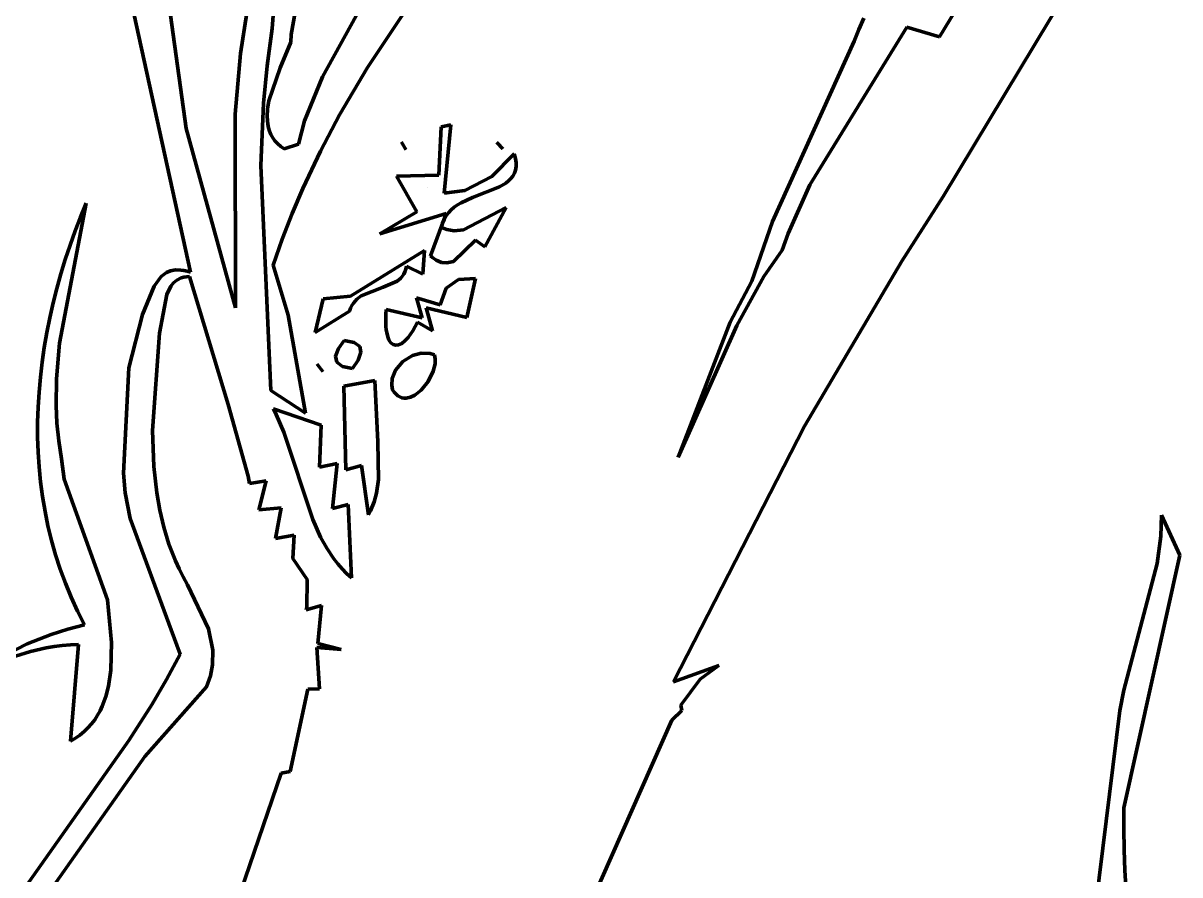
# Model space of a CAD drawing. Header units: millimetres. Extents: x 0 to 11, y 0 to 14.1.
# Drawn here: x 3.266 to 4.42, y 5.822 to 6.671 of the extents above; entities that cross this region are included whole.
import ezdxf

# ---------------------------------------------------------------- set-up
doc = ezdxf.new("R2010")
doc.units = ezdxf.units.MM
doc.layers.add('color#010101ff', color=7, linetype='CONTINUOUS', lineweight=100)
doc.layers.add('color#fefefeff', color=7, linetype='CONTINUOUS', lineweight=100)

msp = doc.modelspace()

# ---------------------------------------------------------------- linework, layer by layer
at = {"layer": 'color#010101ff'}
for p, q in [((3.5336, 6.6599), (3.5718, 6.872)), ((4.3387, 6.755), (4.1841, 6.4983)), ((4.1805, 6.6576), (4.2368, 6.7502)), ((3.4092, 6.7074), (3.4288, 6.5662)), ((3.6136, 6.7063), (3.5648, 6.6176)), ((3.5175, 6.7034), (3.5147, 6.6658)), ((3.6097, 6.6268), (3.6475, 6.6838)), ((3.433, 6.4227), (3.3764, 6.6808)), ((3.4829, 6.641), (3.4894, 6.6813)), ((4.105, 6.6762), (4.0999, 6.6648)), ((3.5147, 6.6658), (3.5095, 6.6287)), ((3.5332, 6.6522), (3.5336, 6.6599)), ((4.051, 6.5098), (4.1478, 6.6672)), ((4.0999, 6.6648), (4.0952, 6.6532)), ((4.1478, 6.6672), (4.1805, 6.6576)), ((3.5224, 6.6265), (3.5332, 6.6522)), ((4.0952, 6.6532), (4.0137, 6.4732)), ((3.4778, 6.5804), (3.4829, 6.641)), ((3.5095, 6.6287), (3.5059, 6.5915)), ((3.5114, 6.5938), (3.5224, 6.6265)), ((3.5818, 6.5797), (3.6097, 6.6268)), ((3.5648, 6.6176), (3.5468, 6.5737)), ((3.5059, 6.5915), (3.5033, 6.5292)), ((3.51, 6.5857), (3.5114, 6.5938)), ((3.4779, 6.3874), (3.4778, 6.5804)), ((3.5095, 6.5779), (3.51, 6.5857)), ((3.5627, 6.5435), (3.5818, 6.5797)), ((3.5101, 6.5704), (3.5095, 6.5779)), ((3.5109, 6.5668), (3.5101, 6.5704)), ((3.5468, 6.5737), (3.5408, 6.5504)), ((3.6831, 6.5678), (3.6808, 6.5196)), ((3.6929, 6.5698), (3.6831, 6.5678)), ((3.6863, 6.5017), (3.6929, 6.5698)), ((3.4288, 6.5662), (3.4779, 6.3874)), ((3.512, 6.5634), (3.5109, 6.5668)), ((3.5134, 6.56), (3.512, 6.5634)), ((3.5152, 6.5568), (3.5134, 6.56)), ((3.5174, 6.5538), (3.5152, 6.5568)), ((3.5201, 6.5509), (3.5174, 6.5538)), ((3.5231, 6.5482), (3.5201, 6.5509)), ((3.5267, 6.5458), (3.5231, 6.5482)), ((3.5408, 6.5504), (3.5267, 6.5458)), ((3.6436, 6.5523), (3.6479, 6.5451)), ((3.6479, 6.5451), (3.6436, 6.5523)), ((3.7387, 6.5522), (3.7395, 6.5514)), ((3.7449, 6.5458), (3.7387, 6.5522)), ((3.7395, 6.5514), (3.7449, 6.5458)), ((3.5451, 6.5064), (3.5627, 6.5435)), ((3.7561, 6.5408), (3.7338, 6.5182)), ((3.7573, 6.5361), (3.7561, 6.5408)), ((3.7579, 6.5319), (3.7573, 6.5361)), ((3.5033, 6.5292), (3.5132, 6.3047)), ((3.7548, 6.5187), (3.7563, 6.5215)), ((3.7563, 6.5215), (3.7574, 6.5246)), ((3.7574, 6.5246), (3.7579, 6.5281)), ((3.7579, 6.5281), (3.7579, 6.5319)), ((3.6808, 6.5196), (3.6385, 6.5185)), ((3.6385, 6.5185), (3.6589, 6.483)), ((3.7338, 6.5182), (3.7067, 6.5044)), ((3.7414, 6.508), (3.7477, 6.5117)), ((3.7477, 6.5117), (3.7504, 6.5138)), ((3.7504, 6.5138), (3.7528, 6.5161)), ((3.7528, 6.5161), (3.7548, 6.5187)), ((4.0296, 6.4615), (4.051, 6.5098)), ((3.5344, 6.4813), (3.5451, 6.5064)), ((3.67, 6.5072), (3.67, 6.5072)), ((3.7067, 6.5044), (3.6863, 6.5017)), ((3.7145, 6.4973), (3.7414, 6.508)), ((4.1841, 6.4983), (4.1428, 6.4339)), ((3.3291, 6.4916), (3.3025, 6.3519)), ((3.3234, 6.4778), (3.3291, 6.4916)), ((3.6932, 6.485), (3.6962, 6.4875)), ((3.6962, 6.4875), (3.6995, 6.4899)), ((3.6995, 6.4899), (3.703, 6.492)), ((3.703, 6.492), (3.7145, 6.4973)), ((3.7479, 6.4872), (3.7056, 6.4649)), ((3.7269, 6.4481), (3.7479, 6.4872)), ((3.318, 6.4639), (3.3234, 6.4778)), ((3.5245, 6.4558), (3.5344, 6.4813)), ((3.6589, 6.483), (3.6221, 6.4609)), ((3.6221, 6.4609), (3.6882, 6.4814)), ((3.6882, 6.4814), (3.6725, 6.4392)), ((3.6846, 6.4716), (3.6862, 6.4754)), ((3.6862, 6.4754), (3.6882, 6.4789)), ((3.6882, 6.4789), (3.6905, 6.4821)), ((3.6905, 6.4821), (3.6932, 6.485)), ((3.3129, 6.4498), (3.318, 6.4639)), ((3.6836, 6.4673), (3.6846, 6.4716)), ((3.6888, 6.4654), (3.6836, 6.4673)), ((3.6962, 6.4641), (3.6888, 6.4654)), ((3.7056, 6.4649), (3.6962, 6.4641)), ((4.0137, 6.4732), (3.9933, 6.4137)), ((3.5156, 6.4299), (3.5245, 6.4558)), ((3.6956, 6.4335), (3.7175, 6.4547)), ((3.7175, 6.4547), (3.7269, 6.4481)), ((4.0234, 6.4449), (4.0296, 6.4615)), ((3.3082, 6.4355), (3.3129, 6.4498)), ((3.6666, 6.4443), (3.5929, 6.3989)), ((3.6649, 6.4207), (3.6666, 6.4443)), ((4.0051, 6.4184), (4.0234, 6.4449)), ((3.3038, 6.4211), (3.3082, 6.4355)), ((3.5306, 6.3799), (3.5156, 6.4299)), ((3.6478, 6.4258), (3.6485, 6.4287)), ((3.6485, 6.4287), (3.6649, 6.4207)), ((3.6725, 6.4392), (3.6744, 6.4375)), ((3.6744, 6.4375), (3.6782, 6.4349)), ((3.6782, 6.4349), (3.6837, 6.4326)), ((3.6837, 6.4326), (3.689, 6.432)), ((3.689, 6.432), (3.6956, 6.4335)), ((4.1428, 6.4339), (4.0458, 6.2693)), ((3.2997, 6.4067), (3.3038, 6.4211)), ((3.3968, 6.409), (3.4037, 6.4184)), ((3.4037, 6.4184), (3.4091, 6.4224)), ((3.4091, 6.4224), (3.4133, 6.4241)), ((3.4133, 6.4241), (3.4181, 6.425)), ((3.4181, 6.425), (3.4235, 6.4249)), ((3.4235, 6.4249), (3.4265, 6.4245)), ((3.4264, 6.4178), (3.4239, 6.4171)), ((3.4292, 6.4183), (3.4264, 6.4178)), ((3.4265, 6.4245), (3.4297, 6.4237)), ((3.4322, 6.4186), (3.4292, 6.4183)), ((3.4297, 6.4237), (3.433, 6.4227)), ((3.4707, 6.2908), (3.4322, 6.4186)), ((3.6428, 6.417), (3.6458, 6.4209)), ((3.6458, 6.4209), (3.6469, 6.4232)), ((3.6469, 6.4232), (3.6478, 6.4258)), ((3.9781, 6.3697), (4.0051, 6.4184)), ((3.296, 6.3921), (3.2997, 6.4067)), ((3.3853, 6.3807), (3.3968, 6.409)), ((3.4134, 6.4088), (3.4096, 6.4006)), ((3.4161, 6.4122), (3.4134, 6.4088)), ((3.4196, 6.415), (3.4161, 6.4122)), ((3.4239, 6.4171), (3.4196, 6.415)), ((3.6034, 6.3992), (3.6255, 6.4078)), ((3.6255, 6.4078), (3.6392, 6.4139)), ((3.6392, 6.4139), (3.6428, 6.417)), ((3.6881, 6.4068), (3.6821, 6.3903)), ((3.7006, 6.4154), (3.6881, 6.4068)), ((3.7174, 6.4166), (3.7006, 6.4154)), ((3.7087, 6.3776), (3.7174, 6.4166)), ((3.9933, 6.4137), (3.9716, 6.3731)), ((3.4096, 6.4006), (3.4021, 6.3621)), ((3.5654, 6.3963), (3.5576, 6.3628)), ((3.5929, 6.3989), (3.5654, 6.3963)), ((3.5957, 6.392), (3.5992, 6.396)), ((3.5992, 6.396), (3.6034, 6.3992)), ((3.6821, 6.3903), (3.6586, 6.3972)), ((3.6586, 6.3972), (3.6643, 6.3772)), ((3.2927, 6.3774), (3.296, 6.3921)), ((3.5576, 6.3628), (3.5919, 6.384)), ((3.5919, 6.384), (3.5929, 6.3869)), ((3.5929, 6.3869), (3.5942, 6.3896)), ((3.5942, 6.3896), (3.5957, 6.392)), ((3.6284, 6.3857), (3.628, 6.3809)), ((3.6643, 6.3772), (3.6284, 6.3857)), ((3.6745, 6.3643), (3.6684, 6.3872)), ((3.6684, 6.3872), (3.7087, 6.3776)), ((3.2898, 6.3626), (3.2927, 6.3774)), ((3.3717, 6.3273), (3.3853, 6.3807)), ((3.5479, 6.2821), (3.5306, 6.3799)), ((3.628, 6.3809), (3.6279, 6.3765)), ((3.6279, 6.3765), (3.6279, 6.3725)), ((3.6279, 6.3725), (3.6281, 6.3688)), ((3.6551, 6.3644), (3.6597, 6.3729)), ((3.6597, 6.3729), (3.6745, 6.3643)), ((3.9716, 6.3731), (3.9197, 6.2382)), ((3.2872, 6.3478), (3.2898, 6.3626)), ((3.4021, 6.3621), (3.3953, 6.2648)), ((3.6281, 6.3688), (3.6284, 6.3654)), ((3.6284, 6.3654), (3.6289, 6.3625)), ((3.6289, 6.3625), (3.6295, 6.3598)), ((3.6295, 6.3598), (3.6302, 6.3575)), ((3.6503, 6.3576), (3.6551, 6.3644)), ((3.9197, 6.2382), (3.9781, 6.3697)), ((3.3025, 6.3519), (3.2994, 6.3166)), ((3.5864, 6.3548), (3.5807, 6.3468)), ((3.5963, 6.3528), (3.5864, 6.3548)), ((3.6019, 6.3488), (3.5963, 6.3528)), ((3.6032, 6.3429), (3.6019, 6.3488)), ((3.6302, 6.3575), (3.631, 6.3555)), ((3.631, 6.3555), (3.6319, 6.3538)), ((3.6319, 6.3538), (3.633, 6.3524)), ((3.633, 6.3524), (3.6353, 6.3506)), ((3.6353, 6.3506), (3.6379, 6.3499)), ((3.6379, 6.3499), (3.6408, 6.3503)), ((3.6408, 6.3503), (3.6439, 6.3518)), ((3.6439, 6.3518), (3.6471, 6.3542)), ((3.6471, 6.3542), (3.6503, 6.3576)), ((3.285, 6.333), (3.2872, 6.3478)), ((3.5807, 6.3468), (3.5778, 6.3389)), ((3.5778, 6.3389), (3.5791, 6.333)), ((3.6003, 6.335), (3.6032, 6.3429)), ((3.6547, 6.3396), (3.6449, 6.3337)), ((3.6634, 6.342), (3.6547, 6.3396)), ((3.6721, 6.3417), (3.6634, 6.342)), ((3.6764, 6.3405), (3.6721, 6.3417)), ((3.6772, 6.3362), (3.6764, 6.3405)), ((3.2833, 6.3181), (3.285, 6.333)), ((3.3663, 6.2225), (3.3717, 6.3273)), ((3.5596, 6.331), (3.5603, 6.3301)), ((3.565, 6.3239), (3.5596, 6.331)), ((3.5603, 6.3301), (3.565, 6.3239)), ((3.5791, 6.333), (3.5847, 6.3289)), ((3.5847, 6.3289), (3.5946, 6.3268)), ((3.5946, 6.3268), (3.6003, 6.335)), ((3.6376, 6.3251), (3.6344, 6.3169)), ((3.6449, 6.3337), (3.6376, 6.3251)), ((3.6752, 6.324), (3.6771, 6.3315)), ((3.6771, 6.3315), (3.6772, 6.3362)), ((3.282, 6.3031), (3.2833, 6.3181)), ((3.2994, 6.3166), (3.299, 6.29)), ((3.6169, 6.3147), (3.5862, 6.309)), ((3.62, 6.2536), (3.6169, 6.3147)), ((3.6344, 6.3169), (3.6339, 6.3102)), ((3.6631, 6.3051), (3.6702, 6.3139)), ((3.6702, 6.3139), (3.6752, 6.324)), ((3.2811, 6.2882), (3.282, 6.3031)), ((3.5132, 6.3047), (3.5479, 6.2821)), ((3.5862, 6.309), (3.5881, 6.2256)), ((3.6339, 6.3102), (3.6346, 6.3056)), ((3.6346, 6.3056), (3.6363, 6.3031)), ((3.6363, 6.3031), (3.6382, 6.3011)), ((3.657, 6.3002), (3.6631, 6.3051)), ((3.4906, 6.2194), (3.4707, 6.2908)), ((3.6382, 6.3011), (3.6401, 6.2995)), ((3.6401, 6.2995), (3.6421, 6.2984)), ((3.6421, 6.2984), (3.6441, 6.2976)), ((3.6441, 6.2976), (3.6462, 6.2972)), ((3.6462, 6.2972), (3.6484, 6.2972)), ((3.6484, 6.2972), (3.6527, 6.2982)), ((3.6527, 6.2982), (3.657, 6.3002)), ((3.2806, 6.2733), (3.2811, 6.2882)), ((3.299, 6.29), (3.2998, 6.2723)), ((3.5158, 6.2867), (3.5186, 6.281)), ((3.5636, 6.2703), (3.5158, 6.2867)), ((3.5186, 6.281), (3.5262, 6.2633)), ((3.2806, 6.2583), (3.2806, 6.2733)), ((3.2998, 6.2723), (3.3016, 6.2545)), ((3.5619, 6.2285), (3.5636, 6.2703)), ((4.0458, 6.2693), (3.9151, 6.0142)), ((3.2811, 6.2434), (3.2806, 6.2583)), ((3.3953, 6.2648), (3.3965, 6.2292)), ((3.5262, 6.2633), (3.555, 6.1762)), ((3.3016, 6.2545), (3.3045, 6.2367)), ((3.6208, 6.2162), (3.62, 6.2536)), ((3.2821, 6.2286), (3.2811, 6.2434)), ((3.3045, 6.2367), (3.3072, 6.2163)), ((3.2835, 6.2138), (3.2821, 6.2286)), ((3.368, 6.2028), (3.3663, 6.2225)), ((3.3965, 6.2292), (3.3994, 6.2029)), ((3.5793, 6.2322), (3.5619, 6.2285)), ((3.5747, 6.187), (3.5793, 6.2322)), ((3.5881, 6.2256), (3.6038, 6.23)), ((3.6038, 6.23), (3.6106, 6.1807)), ((3.2855, 6.199), (3.2835, 6.2138)), ((3.3072, 6.2163), (3.3503, 6.096)), ((3.492, 6.2121), (3.4906, 6.2194)), ((3.5085, 6.2146), (3.492, 6.2121)), ((3.5013, 6.1857), (3.5085, 6.2146)), ((3.6187, 6.2026), (3.6208, 6.2162)), ((3.288, 6.1843), (3.2855, 6.199)), ((3.3728, 6.1771), (3.368, 6.2028)), ((3.3994, 6.2029), (3.4024, 6.1855)), ((3.6162, 6.1937), (3.6187, 6.2026)), ((3.5235, 6.1878), (3.5013, 6.1857)), ((3.5178, 6.1573), (3.5235, 6.1878)), ((3.5905, 6.1911), (3.5747, 6.187)), ((3.5937, 6.1181), (3.5905, 6.1911)), ((3.6127, 6.1849), (3.6162, 6.1937)), ((3.2909, 6.1698), (3.288, 6.1843)), ((3.4137, 6.0663), (3.3728, 6.1771)), ((3.4024, 6.1855), (3.4065, 6.1684)), ((3.555, 6.1762), (3.5629, 6.1587)), ((3.6106, 6.1807), (3.6127, 6.1849)), ((4.4013, 6.1596), (4.402, 6.1805)), ((4.402, 6.1805), (4.4203, 6.1406)), ((3.2945, 6.1553), (3.2909, 6.1698)), ((3.4065, 6.1684), (3.4116, 6.1516)), ((3.2985, 6.1409), (3.2945, 6.1553)), ((3.5366, 6.1605), (3.5178, 6.1573)), ((3.5351, 6.1372), (3.5366, 6.1605)), ((3.5629, 6.1587), (3.5691, 6.1475)), ((4.3977, 6.1324), (4.4013, 6.1596)), ((3.3031, 6.1267), (3.2985, 6.1409)), ((3.4116, 6.1516), (3.4147, 6.1433)), ((3.4147, 6.1433), (3.418, 6.135)), ((3.5691, 6.1475), (3.5762, 6.137)), ((4.4203, 6.1406), (4.3645, 5.8887)), ((3.418, 6.135), (3.4217, 6.1269)), ((3.5496, 6.1163), (3.5351, 6.1372)), ((3.5762, 6.137), (3.5801, 6.132)), ((3.5801, 6.132), (3.5843, 6.1271)), ((4.3645, 6.0059), (4.3977, 6.1324)), ((3.3083, 6.1126), (3.3031, 6.1267)), ((3.4217, 6.1269), (3.4257, 6.1189)), ((3.4257, 6.1189), (3.43, 6.1109)), ((3.5843, 6.1271), (3.5888, 6.1225)), ((3.5888, 6.1225), (3.5937, 6.1181)), ((3.3141, 6.0986), (3.3083, 6.1126)), ((3.43, 6.1109), (3.4511, 6.0673)), ((3.5491, 6.0883), (3.5496, 6.1163)), ((3.3204, 6.0849), (3.3141, 6.0986)), ((3.3503, 6.096), (3.3543, 6.0534)), ((3.3274, 6.0713), (3.3204, 6.0849)), ((3.5639, 6.0905), (3.5485, 6.0861)), ((3.5485, 6.0861), (3.5491, 6.0883)), ((3.56, 6.0524), (3.5639, 6.0905)), ((3.3106, 6.0669), (3.3274, 6.0713)), ((3.2701, 6.0521), (3.2941, 6.0616)), ((3.2941, 6.0616), (3.3106, 6.0669)), ((3.4228, 6.0418), (3.4137, 6.0663)), ((3.4511, 6.0673), (3.4553, 6.046)), ((3.1547, 5.9939), (3.2701, 6.0521)), ((3.2892, 6.0482), (3.2736, 6.0446)), ((3.2971, 6.0495), (3.2892, 6.0482)), ((3.3051, 6.0505), (3.2971, 6.0495)), ((3.3132, 6.0512), (3.3051, 6.0505)), ((3.3214, 6.0515), (3.3132, 6.0512)), ((3.3133, 5.955), (3.3214, 6.0515)), ((3.3543, 6.0534), (3.3537, 6.026)), ((3.5617, 6.0075), (3.559, 6.0486)), ((3.559, 6.0486), (3.5833, 6.0466)), ((3.5833, 6.0466), (3.56, 6.0524)), ((3.2736, 6.0446), (3.2584, 6.0399)), ((3.4092, 6.0165), (3.4228, 6.0418)), ((3.4553, 6.046), (3.4551, 6.0314)), ((3.3537, 6.026), (3.3514, 6.01)), ((3.4551, 6.0314), (3.453, 6.0204)), ((3.9151, 6.0142), (3.9601, 6.0306)), ((3.9601, 6.0306), (3.9417, 6.0171)), ((3.3947, 5.9919), (3.4092, 6.0165)), ((3.453, 6.0204), (3.4491, 6.0093)), ((3.9417, 6.0171), (3.9225, 5.9909)), ((3.3514, 6.01), (3.3487, 5.9998)), ((3.4491, 6.0093), (3.3875, 5.9399)), ((3.5326, 5.9248), (3.5502, 6.007)), ((3.5502, 6.007), (3.5617, 6.0075)), ((4.3605, 5.9856), (4.3645, 6.0059)), ((3.3451, 5.9901), (3.3428, 5.9855)), ((3.3487, 5.9998), (3.3451, 5.9901)), ((3.3716, 5.9557), (3.3947, 5.9919)), ((3.9225, 5.9909), (3.9232, 5.9858)), ((3.3403, 5.981), (3.3375, 5.9766)), ((3.3428, 5.9855), (3.3403, 5.981)), ((3.9232, 5.9858), (3.9134, 5.9762)), ((4.3264, 5.7114), (4.3605, 5.9856)), ((3.3308, 5.9685), (3.327, 5.9648)), ((3.3343, 5.9725), (3.3308, 5.9685)), ((3.3375, 5.9766), (3.3343, 5.9725)), ((3.9134, 5.9762), (3.8336, 5.7959)), ((3.2553, 5.7914), (3.3716, 5.9557)), ((3.3182, 5.958), (3.3133, 5.955)), ((3.3228, 5.9613), (3.3182, 5.958)), ((3.327, 5.9648), (3.3228, 5.9613)), ((3.3875, 5.9399), (3.2683, 5.7713)), ((3.4442, 5.6906), (3.5234, 5.9231)), ((3.5234, 5.9231), (3.5326, 5.9248)), ((4.3645, 5.8887), (4.3643, 5.8678)), ((4.3643, 5.8678), (4.3646, 5.8469)), ((4.3646, 5.8469), (4.3655, 5.8262)), ((4.3655, 5.8262), (4.3668, 5.8055))]:
    msp.add_line(p, q, dxfattribs=at)
at = {"layer": 'color#fefefeff'}
for p, q in [((3.5718, 6.872), (3.5336, 6.6599)), ((4.1841, 6.4983), (4.3387, 6.755)), ((4.2368, 6.7502), (4.1805, 6.6576)), ((3.4288, 6.5662), (3.4092, 6.7074)), ((3.5648, 6.6176), (3.6136, 6.7063)), ((3.5147, 6.6658), (3.5175, 6.7034)), ((3.6475, 6.6838), (3.6097, 6.6268)), ((3.3764, 6.6808), (3.433, 6.4227)), ((3.4894, 6.6813), (3.4829, 6.641)), ((4.0999, 6.6648), (4.105, 6.6762)), ((3.5095, 6.6287), (3.5147, 6.6658)), ((3.5336, 6.6599), (3.5332, 6.6522)), ((4.1478, 6.6672), (4.051, 6.5098)), ((4.0952, 6.6532), (4.0999, 6.6648)), ((4.1805, 6.6576), (4.1478, 6.6672)), ((3.5332, 6.6522), (3.5224, 6.6265)), ((4.0137, 6.4732), (4.0952, 6.6532)), ((3.4829, 6.641), (3.4778, 6.5804)), ((3.5059, 6.5915), (3.5095, 6.6287)), ((3.5224, 6.6265), (3.5114, 6.5938)), ((3.6097, 6.6268), (3.5818, 6.5797)), ((3.5468, 6.5737), (3.5648, 6.6176)), ((3.5033, 6.5292), (3.5059, 6.5915)), ((3.5114, 6.5938), (3.51, 6.5857)), ((3.4778, 6.5804), (3.4779, 6.3874)), ((3.51, 6.5857), (3.5095, 6.5779)), ((3.5818, 6.5797), (3.5627, 6.5435)), ((3.5095, 6.5779), (3.5101, 6.5704)), ((3.5101, 6.5704), (3.5109, 6.5668)), ((3.5408, 6.5504), (3.5468, 6.5737)), ((3.6808, 6.5196), (3.6831, 6.5678)), ((3.6831, 6.5678), (3.6929, 6.5698)), ((3.6929, 6.5698), (3.6863, 6.5017)), ((3.4779, 6.3874), (3.4288, 6.5662)), ((3.5109, 6.5668), (3.512, 6.5634)), ((3.512, 6.5634), (3.5134, 6.56)), ((3.5134, 6.56), (3.5152, 6.5568)), ((3.5152, 6.5568), (3.5174, 6.5538)), ((3.5174, 6.5538), (3.5201, 6.5509)), ((3.5201, 6.5509), (3.5231, 6.5482)), ((3.5231, 6.5482), (3.5267, 6.5458)), ((3.5267, 6.5458), (3.5408, 6.5504)), ((3.6436, 6.5523), (3.6479, 6.5451)), ((3.6479, 6.5451), (3.6436, 6.5523)), ((3.7387, 6.5522), (3.7449, 6.5458)), ((3.7395, 6.5514), (3.7387, 6.5522)), ((3.7449, 6.5458), (3.7395, 6.5514)), ((3.5627, 6.5435), (3.5451, 6.5064)), ((3.7338, 6.5182), (3.7561, 6.5408)), ((3.7561, 6.5408), (3.7573, 6.5361)), ((3.7573, 6.5361), (3.7579, 6.5319)), ((3.5132, 6.3047), (3.5033, 6.5292)), ((3.7563, 6.5215), (3.7548, 6.5187)), ((3.7574, 6.5246), (3.7563, 6.5215)), ((3.7579, 6.5281), (3.7574, 6.5246)), ((3.7579, 6.5319), (3.7579, 6.5281)), ((3.6385, 6.5185), (3.6808, 6.5196)), ((3.6589, 6.483), (3.6385, 6.5185)), ((3.7067, 6.5044), (3.7338, 6.5182)), ((3.7477, 6.5117), (3.7414, 6.508)), ((3.7504, 6.5138), (3.7477, 6.5117)), ((3.7528, 6.5161), (3.7504, 6.5138)), ((3.7548, 6.5187), (3.7528, 6.5161)), ((4.051, 6.5098), (4.0296, 6.4615)), ((3.5451, 6.5064), (3.5344, 6.4813)), ((3.67, 6.5072), (3.67, 6.5072)), ((3.6863, 6.5017), (3.7067, 6.5044)), ((3.7414, 6.508), (3.7145, 6.4973)), ((4.1428, 6.4339), (4.1841, 6.4983)), ((3.3025, 6.3519), (3.3291, 6.4916)), ((3.3291, 6.4916), (3.3234, 6.4778)), ((3.6962, 6.4875), (3.6932, 6.485)), ((3.6995, 6.4899), (3.6962, 6.4875)), ((3.703, 6.492), (3.6995, 6.4899)), ((3.7145, 6.4973), (3.703, 6.492)), ((3.7056, 6.4649), (3.7479, 6.4872)), ((3.7479, 6.4872), (3.7269, 6.4481)), ((3.3234, 6.4778), (3.318, 6.4639)), ((3.5344, 6.4813), (3.5245, 6.4558)), ((3.6221, 6.4609), (3.6589, 6.483)), ((3.6882, 6.4814), (3.6221, 6.4609)), ((3.6725, 6.4392), (3.6882, 6.4814)), ((3.6862, 6.4754), (3.6846, 6.4716)), ((3.6882, 6.4789), (3.6862, 6.4754)), ((3.6905, 6.4821), (3.6882, 6.4789)), ((3.6932, 6.485), (3.6905, 6.4821)), ((3.318, 6.4639), (3.3129, 6.4498)), ((3.6846, 6.4716), (3.6836, 6.4673)), ((3.6836, 6.4673), (3.6888, 6.4654)), ((3.6888, 6.4654), (3.6962, 6.4641)), ((3.6962, 6.4641), (3.7056, 6.4649)), ((3.9933, 6.4137), (4.0137, 6.4732)), ((3.5245, 6.4558), (3.5156, 6.4299)), ((3.7175, 6.4547), (3.6956, 6.4335)), ((3.7269, 6.4481), (3.7175, 6.4547)), ((4.0296, 6.4615), (4.0234, 6.4449)), ((3.3129, 6.4498), (3.3082, 6.4355)), ((3.5929, 6.3989), (3.6666, 6.4443)), ((3.6666, 6.4443), (3.6649, 6.4207)), ((4.0234, 6.4449), (4.0051, 6.4184)), ((3.3082, 6.4355), (3.3038, 6.4211)), ((3.5156, 6.4299), (3.5306, 6.3799)), ((3.6485, 6.4287), (3.6478, 6.4258)), ((3.6649, 6.4207), (3.6485, 6.4287)), ((3.6744, 6.4375), (3.6725, 6.4392)), ((3.6782, 6.4349), (3.6744, 6.4375)), ((3.6837, 6.4326), (3.6782, 6.4349)), ((3.689, 6.432), (3.6837, 6.4326)), ((3.6956, 6.4335), (3.689, 6.432)), ((4.0458, 6.2693), (4.1428, 6.4339)), ((3.3038, 6.4211), (3.2997, 6.4067)), ((3.4037, 6.4184), (3.3968, 6.409)), ((3.4091, 6.4224), (3.4037, 6.4184)), ((3.4133, 6.4241), (3.4091, 6.4224)), ((3.4181, 6.425), (3.4133, 6.4241)), ((3.4235, 6.4249), (3.4181, 6.425)), ((3.4265, 6.4245), (3.4235, 6.4249)), ((3.4239, 6.4171), (3.4264, 6.4178)), ((3.4264, 6.4178), (3.4292, 6.4183)), ((3.4297, 6.4237), (3.4265, 6.4245)), ((3.4292, 6.4183), (3.4322, 6.4186)), ((3.433, 6.4227), (3.4297, 6.4237)), ((3.4322, 6.4186), (3.4707, 6.2908)), ((3.6458, 6.4209), (3.6428, 6.417)), ((3.6469, 6.4232), (3.6458, 6.4209)), ((3.6478, 6.4258), (3.6469, 6.4232)), ((4.0051, 6.4184), (3.9781, 6.3697)), ((3.2997, 6.4067), (3.296, 6.3921)), ((3.3968, 6.409), (3.3853, 6.3807)), ((3.4096, 6.4006), (3.4134, 6.4088)), ((3.4134, 6.4088), (3.4161, 6.4122)), ((3.4161, 6.4122), (3.4196, 6.415)), ((3.4196, 6.415), (3.4239, 6.4171)), ((3.6255, 6.4078), (3.6034, 6.3992)), ((3.6392, 6.4139), (3.6255, 6.4078)), ((3.6428, 6.417), (3.6392, 6.4139)), ((3.6821, 6.3903), (3.6881, 6.4068)), ((3.6881, 6.4068), (3.7006, 6.4154)), ((3.7006, 6.4154), (3.7174, 6.4166)), ((3.7174, 6.4166), (3.7087, 6.3776)), ((3.9716, 6.3731), (3.9933, 6.4137)), ((3.4021, 6.3621), (3.4096, 6.4006)), ((3.5576, 6.3628), (3.5654, 6.3963)), ((3.5654, 6.3963), (3.5929, 6.3989)), ((3.5992, 6.396), (3.5957, 6.392)), ((3.6034, 6.3992), (3.5992, 6.396)), ((3.6643, 6.3772), (3.6586, 6.3972)), ((3.6586, 6.3972), (3.6821, 6.3903)), ((3.296, 6.3921), (3.2927, 6.3774)), ((3.5919, 6.384), (3.5576, 6.3628)), ((3.5929, 6.3869), (3.5919, 6.384)), ((3.5942, 6.3896), (3.5929, 6.3869)), ((3.5957, 6.392), (3.5942, 6.3896)), ((3.628, 6.3809), (3.6284, 6.3857)), ((3.6284, 6.3857), (3.6643, 6.3772)), ((3.7087, 6.3776), (3.6684, 6.3872)), ((3.6684, 6.3872), (3.6745, 6.3643)), ((3.2927, 6.3774), (3.2898, 6.3626)), ((3.3853, 6.3807), (3.3717, 6.3273)), ((3.5306, 6.3799), (3.5479, 6.2821)), ((3.6279, 6.3765), (3.628, 6.3809)), ((3.6279, 6.3725), (3.6279, 6.3765)), ((3.6281, 6.3688), (3.6279, 6.3725)), ((3.6597, 6.3729), (3.6551, 6.3644)), ((3.6745, 6.3643), (3.6597, 6.3729)), ((3.9197, 6.2382), (3.9716, 6.3731)), ((3.2898, 6.3626), (3.2872, 6.3478)), ((3.3953, 6.2648), (3.4021, 6.3621)), ((3.6284, 6.3654), (3.6281, 6.3688)), ((3.6289, 6.3625), (3.6284, 6.3654)), ((3.6295, 6.3598), (3.6289, 6.3625)), ((3.6302, 6.3575), (3.6295, 6.3598)), ((3.6551, 6.3644), (3.6503, 6.3576)), ((3.9781, 6.3697), (3.9197, 6.2382)), ((3.2994, 6.3166), (3.3025, 6.3519)), ((3.5807, 6.3468), (3.5864, 6.3548)), ((3.5864, 6.3548), (3.5963, 6.3528)), ((3.5963, 6.3528), (3.6019, 6.3488)), ((3.6019, 6.3488), (3.6032, 6.3429)), ((3.631, 6.3555), (3.6302, 6.3575)), ((3.6319, 6.3538), (3.631, 6.3555)), ((3.633, 6.3524), (3.6319, 6.3538)), ((3.6353, 6.3506), (3.633, 6.3524)), ((3.6379, 6.3499), (3.6353, 6.3506)), ((3.6408, 6.3503), (3.6379, 6.3499)), ((3.6439, 6.3518), (3.6408, 6.3503)), ((3.6471, 6.3542), (3.6439, 6.3518)), ((3.6503, 6.3576), (3.6471, 6.3542)), ((3.2872, 6.3478), (3.285, 6.333)), ((3.5778, 6.3389), (3.5807, 6.3468)), ((3.5791, 6.333), (3.5778, 6.3389)), ((3.6032, 6.3429), (3.6003, 6.335)), ((3.6449, 6.3337), (3.6547, 6.3396)), ((3.6547, 6.3396), (3.6634, 6.342)), ((3.6634, 6.342), (3.6721, 6.3417)), ((3.6721, 6.3417), (3.6764, 6.3405)), ((3.6764, 6.3405), (3.6772, 6.3362)), ((3.285, 6.333), (3.2833, 6.3181)), ((3.3717, 6.3273), (3.3663, 6.2225)), ((3.5596, 6.331), (3.565, 6.3239)), ((3.5603, 6.3301), (3.5596, 6.331)), ((3.565, 6.3239), (3.5603, 6.3301)), ((3.5847, 6.3289), (3.5791, 6.333)), ((3.5946, 6.3268), (3.5847, 6.3289)), ((3.6003, 6.335), (3.5946, 6.3268)), ((3.6344, 6.3169), (3.6376, 6.3251)), ((3.6376, 6.3251), (3.6449, 6.3337)), ((3.6771, 6.3315), (3.6752, 6.324)), ((3.6772, 6.3362), (3.6771, 6.3315)), ((3.2833, 6.3181), (3.282, 6.3031)), ((3.299, 6.29), (3.2994, 6.3166)), ((3.5862, 6.309), (3.6169, 6.3147)), ((3.6169, 6.3147), (3.62, 6.2536)), ((3.6339, 6.3102), (3.6344, 6.3169)), ((3.6702, 6.3139), (3.6631, 6.3051)), ((3.6752, 6.324), (3.6702, 6.3139)), ((3.282, 6.3031), (3.2811, 6.2882)), ((3.5479, 6.2821), (3.5132, 6.3047)), ((3.5881, 6.2256), (3.5862, 6.309)), ((3.6346, 6.3056), (3.6339, 6.3102)), ((3.6363, 6.3031), (3.6346, 6.3056)), ((3.6382, 6.3011), (3.6363, 6.3031)), ((3.6631, 6.3051), (3.657, 6.3002)), ((3.4707, 6.2908), (3.4906, 6.2194)), ((3.6401, 6.2995), (3.6382, 6.3011)), ((3.6421, 6.2984), (3.6401, 6.2995)), ((3.6441, 6.2976), (3.6421, 6.2984)), ((3.6462, 6.2972), (3.6441, 6.2976)), ((3.6484, 6.2972), (3.6462, 6.2972)), ((3.6527, 6.2982), (3.6484, 6.2972)), ((3.657, 6.3002), (3.6527, 6.2982)), ((3.2811, 6.2882), (3.2806, 6.2733)), ((3.2998, 6.2723), (3.299, 6.29)), ((3.5158, 6.2867), (3.5636, 6.2703)), ((3.5186, 6.281), (3.5158, 6.2867)), ((3.5262, 6.2633), (3.5186, 6.281)), ((3.2806, 6.2733), (3.2806, 6.2583)), ((3.3016, 6.2545), (3.2998, 6.2723)), ((3.5636, 6.2703), (3.5619, 6.2285)), ((3.9151, 6.0142), (4.0458, 6.2693)), ((3.2806, 6.2583), (3.2811, 6.2434)), ((3.3965, 6.2292), (3.3953, 6.2648)), ((3.555, 6.1762), (3.5262, 6.2633)), ((3.3045, 6.2367), (3.3016, 6.2545)), ((3.62, 6.2536), (3.6208, 6.2162)), ((3.2811, 6.2434), (3.2821, 6.2286)), ((3.3072, 6.2163), (3.3045, 6.2367)), ((3.2821, 6.2286), (3.2835, 6.2138)), ((3.3663, 6.2225), (3.368, 6.2028)), ((3.3994, 6.2029), (3.3965, 6.2292)), ((3.5619, 6.2285), (3.5793, 6.2322)), ((3.5793, 6.2322), (3.5747, 6.187)), ((3.6038, 6.23), (3.5881, 6.2256)), ((3.6106, 6.1807), (3.6038, 6.23)), ((3.2835, 6.2138), (3.2855, 6.199)), ((3.3503, 6.096), (3.3072, 6.2163)), ((3.4906, 6.2194), (3.492, 6.2121)), ((3.492, 6.2121), (3.5085, 6.2146)), ((3.5085, 6.2146), (3.5013, 6.1857)), ((3.6208, 6.2162), (3.6187, 6.2026)), ((3.2855, 6.199), (3.288, 6.1843)), ((3.368, 6.2028), (3.3728, 6.1771)), ((3.4024, 6.1855), (3.3994, 6.2029)), ((3.6187, 6.2026), (3.6162, 6.1937)), ((3.5013, 6.1857), (3.5235, 6.1878)), ((3.5235, 6.1878), (3.5178, 6.1573)), ((3.5747, 6.187), (3.5905, 6.1911)), ((3.5905, 6.1911), (3.5937, 6.1181)), ((3.6162, 6.1937), (3.6127, 6.1849)), ((3.288, 6.1843), (3.2909, 6.1698)), ((3.3728, 6.1771), (3.4137, 6.0663)), ((3.4065, 6.1684), (3.4024, 6.1855)), ((3.5629, 6.1587), (3.555, 6.1762)), ((3.6127, 6.1849), (3.6106, 6.1807)), ((4.402, 6.1805), (4.4013, 6.1596)), ((4.4203, 6.1406), (4.402, 6.1805)), ((3.2909, 6.1698), (3.2945, 6.1553)), ((3.4116, 6.1516), (3.4065, 6.1684)), ((3.2945, 6.1553), (3.2985, 6.1409)), ((3.5178, 6.1573), (3.5366, 6.1605)), ((3.5366, 6.1605), (3.5351, 6.1372)), ((3.5691, 6.1475), (3.5629, 6.1587)), ((4.4013, 6.1596), (4.3977, 6.1324)), ((3.2985, 6.1409), (3.3031, 6.1267)), ((3.4147, 6.1433), (3.4116, 6.1516)), ((3.418, 6.135), (3.4147, 6.1433)), ((3.5762, 6.137), (3.5691, 6.1475)), ((4.3645, 5.8887), (4.4203, 6.1406)), ((3.4217, 6.1269), (3.418, 6.135)), ((3.5351, 6.1372), (3.5496, 6.1163)), ((3.5801, 6.132), (3.5762, 6.137)), ((3.5843, 6.1271), (3.5801, 6.132)), ((4.3977, 6.1324), (4.3645, 6.0059)), ((3.3031, 6.1267), (3.3083, 6.1126)), ((3.4257, 6.1189), (3.4217, 6.1269)), ((3.43, 6.1109), (3.4257, 6.1189)), ((3.5888, 6.1225), (3.5843, 6.1271)), ((3.5937, 6.1181), (3.5888, 6.1225)), ((3.3083, 6.1126), (3.3141, 6.0986)), ((3.4511, 6.0673), (3.43, 6.1109)), ((3.5496, 6.1163), (3.5491, 6.0883)), ((3.3141, 6.0986), (3.3204, 6.0849)), ((3.3543, 6.0534), (3.3503, 6.096)), ((3.3204, 6.0849), (3.3274, 6.0713)), ((3.5485, 6.0861), (3.5639, 6.0905)), ((3.5491, 6.0883), (3.5485, 6.0861)), ((3.5639, 6.0905), (3.56, 6.0524)), ((3.3274, 6.0713), (3.3106, 6.0669)), ((3.2941, 6.0616), (3.2701, 6.0521)), ((3.3106, 6.0669), (3.2941, 6.0616)), ((3.4137, 6.0663), (3.4228, 6.0418)), ((3.4553, 6.046), (3.4511, 6.0673)), ((3.2701, 6.0521), (3.1547, 5.9939)), ((3.2736, 6.0446), (3.2892, 6.0482)), ((3.2892, 6.0482), (3.2971, 6.0495)), ((3.2971, 6.0495), (3.3051, 6.0505)), ((3.3051, 6.0505), (3.3132, 6.0512)), ((3.3132, 6.0512), (3.3214, 6.0515)), ((3.3214, 6.0515), (3.3133, 5.955)), ((3.3537, 6.026), (3.3543, 6.0534)), ((3.5833, 6.0466), (3.559, 6.0486)), ((3.559, 6.0486), (3.5617, 6.0075)), ((3.56, 6.0524), (3.5833, 6.0466)), ((3.2584, 6.0399), (3.2736, 6.0446)), ((3.4228, 6.0418), (3.4092, 6.0165)), ((3.4551, 6.0314), (3.4553, 6.046)), ((3.3514, 6.01), (3.3537, 6.026)), ((3.453, 6.0204), (3.4551, 6.0314)), ((3.9601, 6.0306), (3.9151, 6.0142)), ((3.9417, 6.0171), (3.9601, 6.0306)), ((3.4092, 6.0165), (3.3947, 5.9919)), ((3.4491, 6.0093), (3.453, 6.0204)), ((3.9225, 5.9909), (3.9417, 6.0171)), ((3.3487, 5.9998), (3.3514, 6.01)), ((3.3875, 5.9399), (3.4491, 6.0093)), ((3.5502, 6.007), (3.5326, 5.9248)), ((3.5617, 6.0075), (3.5502, 6.007)), ((4.3645, 6.0059), (4.3605, 5.9856)), ((3.3428, 5.9855), (3.3451, 5.9901)), ((3.3451, 5.9901), (3.3487, 5.9998)), ((3.3947, 5.9919), (3.3716, 5.9557)), ((3.9232, 5.9858), (3.9225, 5.9909)), ((3.3375, 5.9766), (3.3403, 5.981)), ((3.3403, 5.981), (3.3428, 5.9855)), ((3.9134, 5.9762), (3.9232, 5.9858)), ((4.3605, 5.9856), (4.3264, 5.7114)), ((3.327, 5.9648), (3.3308, 5.9685)), ((3.3308, 5.9685), (3.3343, 5.9725)), ((3.3343, 5.9725), (3.3375, 5.9766)), ((3.8336, 5.7959), (3.9134, 5.9762)), ((3.3716, 5.9557), (3.2553, 5.7914)), ((3.3133, 5.955), (3.3182, 5.958)), ((3.3182, 5.958), (3.3228, 5.9613)), ((3.3228, 5.9613), (3.327, 5.9648)), ((3.2683, 5.7713), (3.3875, 5.9399)), ((3.5234, 5.9231), (3.4442, 5.6906)), ((3.5326, 5.9248), (3.5234, 5.9231)), ((4.3643, 5.8678), (4.3645, 5.8887)), ((4.3646, 5.8469), (4.3643, 5.8678)), ((4.3655, 5.8262), (4.3646, 5.8469)), ((4.3668, 5.8055), (4.3655, 5.8262))]:
    msp.add_line(p, q, dxfattribs=at)

doc.saveas('drawing.dxf')
